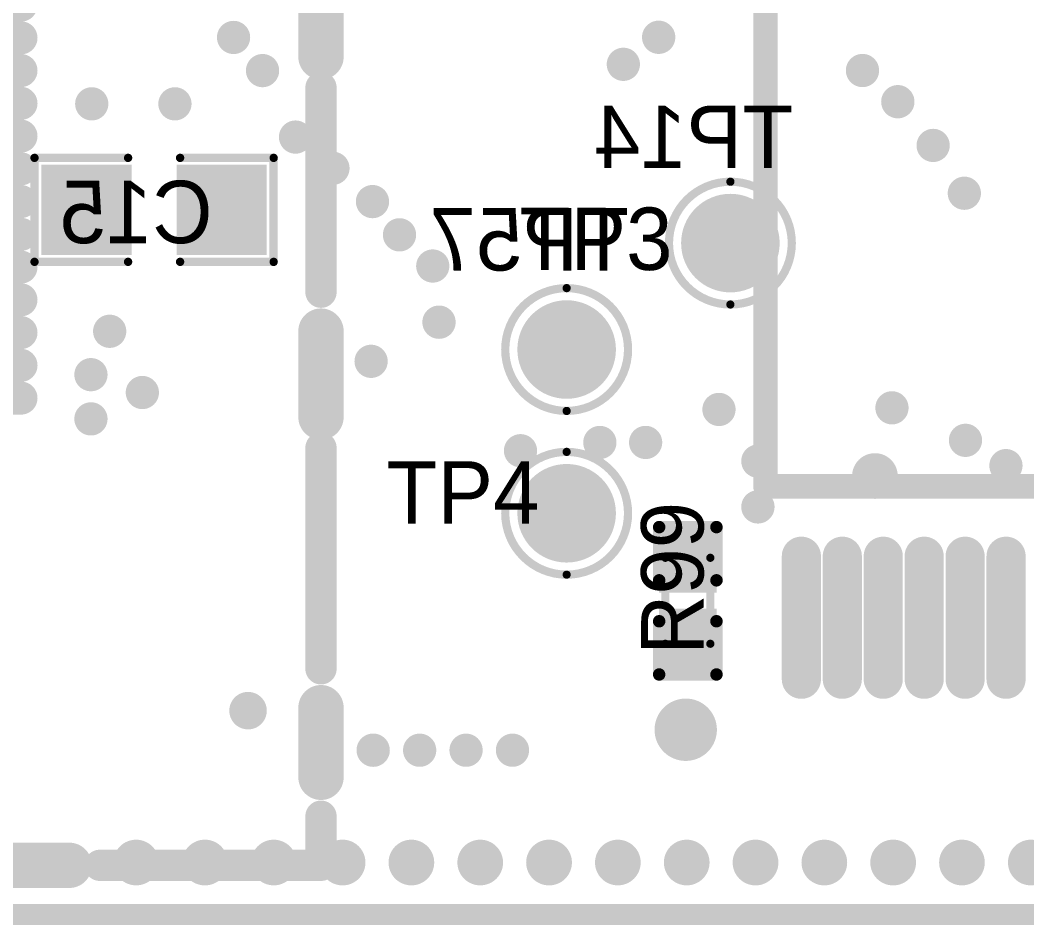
# Model space of a CAD drawing. Extents: x 722 to 1072, y 754 to 1061.
# Drawn here: x 769.99 to 782.28, y 1012.47 to 1023.52 of the extents above; entities that cross this region are included whole.
import ezdxf

# ---------------------------------------------------------------- set-up
doc = ezdxf.new("R2010")
doc.units = 0
doc.layers.get('0').update_dxf_attribs({"linetype": 'CONTINUOUS'})
for name, color, linetype in [('BOTTOMOVERLAY', 54, 'CONTINUOUS'), ('BOTTOMPASTE', 16, 'CONTINUOUS'), ('BOTTOMSOLDER', 6, 'CONTINUOUS'), ('KEEPOUTLAYER', 6, 'CONTINUOUS'), ('MECHANICAL13', 56, 'CONTINUOUS'), ('MULTILAYER', 9, 'CONTINUOUS'), ('TOPOVERLAY', 2, 'CONTINUOUS'), ('TOPPASTE', 8, 'CONTINUOUS'), ('TOPSOLDER', 216, 'CONTINUOUS'), ('VIAHOLELAYER', 16, 'CONTINUOUS')]:
    doc.layers.add(name, color=color, linetype=linetype)

# ---------------------------------------------------------------- blocks, each defined once
blk = doc.blocks.new('TESTPOINT1_B_2')
at = {"layer": 'BOTTOMOVERLAY'}
for points, const_width in [([(0.75, 0, 1), (-0.75, 0, 1)], 0.1), ([(-0.775, 0, 1), (-0.725, 0, 1)], 0.05), ([(0.725, 0, 1), (0.775, 0, 1)], 0.05)]:
    blk.add_lwpolyline(points, format="xyb", close=True, dxfattribs=dict(at, const_width=const_width))
at = {"layer": 'BOTTOMPASTE', "const_width": 0.5}
blk.add_lwpolyline([(-0.25, 0, 1), (0.25, 0, 1)], format="xyb", close=True, dxfattribs=at)
at = {"layer": 'BOTTOMSOLDER', "const_width": 0.602}
blk.add_lwpolyline([(-0.301, 0, 1), (0.301, 0, 1)], format="xyb", close=True, dxfattribs=at)
blk = doc.blocks.new('C_0603_B_107')
at = {"layer": 'BOTTOMOVERLAY', "const_width": 0.102}
for points in [[(-1.46, -0.635), (-1.46, 0.635)], [(-1.46, 0.635), (-0.318, 0.635)], [(0.318, 0.635), (1.46, 0.635)], [(1.46, -0.635), (1.46, 0.635)], [(-1.46, -0.635), (-0.318, -0.635)], [(0.318, -0.635), (1.46, -0.635)]]:
    blk.add_lwpolyline(points, dxfattribs=at)
at = {"layer": 'BOTTOMOVERLAY', "const_width": 0.0508}
for points in [[(-1.486, 0.635, 1), (-1.435, 0.635, 1)], [(-1.486, 0.635, 1), (-1.435, 0.635, 1)], [(-0.343, 0.635, 1), (-0.292, 0.635, 1)], [(0.292, 0.635, 1), (0.343, 0.635, 1)], [(1.435, 0.635, 1), (1.486, 0.635, 1)], [(1.435, 0.635, 1), (1.486, 0.635, 1)], [(-1.486, -0.635, 1), (-1.435, -0.635, 1)], [(-1.486, -0.635, 1), (-1.435, -0.635, 1)], [(-0.343, -0.635, 1), (-0.292, -0.635, 1)], [(0.292, -0.635, 1), (0.343, -0.635, 1)], [(1.435, -0.635, 1), (1.486, -0.635, 1)], [(1.435, -0.635, 1), (1.486, -0.635, 1)]]:
    blk.add_lwpolyline(points, format="xyb", close=True, dxfattribs=at)
at = {"layer": 'BOTTOMPASTE'}
for points in [[(-1.275, -0.45), (-0.376, -0.45), (-1.275, 0.45), (-0.376, 0.45)], [(0.376, -0.45), (1.275, -0.45), (0.376, 0.45), (1.275, 0.45)]]:
    blk.add_solid(points, dxfattribs=at)
at = {"layer": 'BOTTOMSOLDER'}
for points in [[(-1.377, -0.552), (-0.274, -0.552), (-1.377, 0.552), (-0.274, 0.552)], [(0.274, -0.552), (1.377, -0.552), (0.274, 0.552), (1.377, 0.552)]]:
    blk.add_solid(points, dxfattribs=at)
blk = doc.blocks.new('R_0402_269')
at = {"layer": 'MECHANICAL13', "const_width": 0.1}
for points in [[(0.525, 0.275), (-0.525, 0.275)], [(-0.525, -0.275), (-0.525, 0.275)], [(0.525, -0.275), (0.525, 0.275)], [(0.525, -0.275), (-0.525, -0.275)]]:
    blk.add_lwpolyline(points, dxfattribs=at)
at = {"layer": 'MECHANICAL13', "const_width": 0.05}
for points in [[(-0.55, 0.275, 1), (-0.5, 0.275, 1)], [(-0.55, 0.275, 1), (-0.5, 0.275, 1)], [(0.5, 0.275, 1), (0.55, 0.275, 1)], [(0.5, 0.275, 1), (0.55, 0.275, 1)], [(-0.55, -0.275, 1), (-0.5, -0.275, 1)], [(-0.55, -0.275, 1), (-0.5, -0.275, 1)], [(0.5, -0.275, 1), (0.55, -0.275, 1)], [(0.5, -0.275, 1), (0.55, -0.275, 1)]]:
    blk.add_lwpolyline(points, format="xyb", close=True, dxfattribs=at)
at = {"layer": 'TOPOVERLAY', "const_width": 0.152}
for points in [[(-0.25, 0.35), (-0.9, 0.35)], [(-0.9, -0.35), (-0.9, 0.35)], [(0.9, 0.35), (0.25, 0.35)], [(0.9, -0.35), (0.9, 0.35)], [(-0.25, -0.35), (-0.9, -0.35)], [(0.9, -0.35), (0.25, -0.35)]]:
    blk.add_lwpolyline(points, dxfattribs=at)
at = {"layer": 'TOPOVERLAY', "const_width": 0.0762}
for points in [[(-0.938, 0.35, 1), (-0.862, 0.35, 1)], [(-0.938, 0.35, 1), (-0.862, 0.35, 1)], [(-0.288, 0.35, 1), (-0.212, 0.35, 1)], [(0.212, 0.35, 1), (0.288, 0.35, 1)], [(0.862, 0.35, 1), (0.938, 0.35, 1)], [(0.862, 0.35, 1), (0.938, 0.35, 1)], [(-0.938, -0.35, 1), (-0.862, -0.35, 1)], [(-0.938, -0.35, 1), (-0.862, -0.35, 1)], [(-0.288, -0.35, 1), (-0.212, -0.35, 1)], [(0.212, -0.35, 1), (0.288, -0.35, 1)], [(0.862, -0.35, 1), (0.938, -0.35, 1)], [(0.862, -0.35, 1), (0.938, -0.35, 1)]]:
    blk.add_lwpolyline(points, format="xyb", close=True, dxfattribs=at)
at = {"layer": 'TOPPASTE'}
for points in [[(-0.2, -0.25), (-0.2, 0.25), (-0.8, -0.25), (-0.8, 0.25)], [(0.8, -0.25), (0.8, 0.25), (0.2, -0.25), (0.2, 0.25)]]:
    blk.add_solid(points, dxfattribs=at)
at = {"layer": 'TOPSOLDER'}
for points in [[(-0.098, -0.352), (-0.098, 0.352), (-0.902, -0.352), (-0.902, 0.352)], [(0.902, -0.352), (0.902, 0.352), (0.098, -0.352), (0.098, 0.352)]]:
    blk.add_solid(points, dxfattribs=at)
blk = doc.blocks.new('TQFP177P0_4_282')
at = {"layer": 'TOPPASTE', "const_width": 0.2}
for points in [[(4.2, 11.5), (4.2, 10.05)], [(4.6, 11.5), (4.6, 10.05)], [(5, 11.5), (5, 10.05)], [(5.4, 11.5), (5.4, 10.05)], [(5.8, 11.5), (5.8, 10.05)], [(6.2, 11.5), (6.2, 10.05)], [(6.6, 11.5), (6.6, 10.05)], [(7, 11.5), (7, 10.05)], [(7.4, 11.5), (7.4, 10.05)], [(7.8, 11.5), (7.8, 10.05)], [(8.2, 11.5), (8.2, 10.05)], [(8.6, 11.5), (8.6, 10.05)]]:
    blk.add_lwpolyline(points, dxfattribs=at)
at = {"layer": 'TOPPASTE', "const_width": 0.0999}
for points in [[(4.15, 11.5, 1), (4.25, 11.5, 1)], [(4.55, 11.5, 1), (4.65, 11.5, 1)], [(4.95, 11.5, 1), (5.05, 11.5, 1)], [(5.35, 11.5, 1), (5.45, 11.5, 1)], [(5.75, 11.5, 1), (5.85, 11.5, 1)], [(6.15, 11.5, 1), (6.25, 11.5, 1)], [(6.55, 11.5, 1), (6.65, 11.5, 1)], [(6.95, 11.5, 1), (7.05, 11.5, 1)], [(7.35, 11.5, 1), (7.45, 11.5, 1)], [(7.75, 11.5, 1), (7.85, 11.5, 1)], [(8.15, 11.5, 1), (8.25, 11.5, 1)], [(8.55, 11.5, 1), (8.65, 11.5, 1)]]:
    blk.add_lwpolyline(points, format="xyb", close=True, dxfattribs=at)
at = {"layer": 'TOPSOLDER', "const_width": 0.403}
for points in [[(3.8, 11.5), (3.8, 10.05)], [(4.2, 11.5), (4.2, 10.05)], [(4.6, 11.5), (4.6, 10.05)], [(5, 11.5), (5, 10.05)], [(5.4, 11.5), (5.4, 10.05)], [(5.8, 11.5), (5.8, 10.05)], [(6.2, 11.5), (6.2, 10.05)], [(6.6, 11.5), (6.6, 10.05)], [(7, 11.5), (7, 10.05)], [(7.4, 11.5), (7.4, 10.05)], [(7.8, 11.5), (7.8, 10.05)], [(8.2, 11.5), (8.2, 10.05)], [(8.6, 11.5), (8.6, 10.05)]]:
    blk.add_lwpolyline(points, dxfattribs=at)
at = {"layer": 'TOPSOLDER', "const_width": 0.202}
for points in [[(3.699, 11.5, 1), (3.901, 11.5, 1)], [(4.099, 11.5, 1), (4.301, 11.5, 1)], [(4.499, 11.5, 1), (4.701, 11.5, 1)], [(4.899, 11.5, 1), (5.101, 11.5, 1)], [(5.299, 11.5, 1), (5.501, 11.5, 1)], [(5.699, 11.5, 1), (5.901, 11.5, 1)], [(6.099, 11.5, 1), (6.301, 11.5, 1)], [(6.499, 11.5, 1), (6.701, 11.5, 1)], [(6.899, 11.5, 1), (7.101, 11.5, 1)], [(7.299, 11.5, 1), (7.501, 11.5, 1)], [(7.699, 11.5, 1), (7.901, 11.5, 1)], [(8.099, 11.5, 1), (8.301, 11.5, 1)], [(8.499, 11.5, 1), (8.701, 11.5, 1)]]:
    blk.add_lwpolyline(points, format="xyb", close=True, dxfattribs=at)
blk = doc.blocks.new('SSOP48_286')
at = {"layer": 'TOPOVERLAY', "const_width": 0.3}
for points in [[(18.796, -11.938), (18.796, 0.254)], [(18.796, -11.938), (1.524, -11.938)]]:
    blk.add_lwpolyline(points, dxfattribs=at)
at = {"layer": 'TOPOVERLAY', "const_width": 0.15}
blk.add_lwpolyline([(18.721, -11.938, 1), (18.871, -11.938, 1)], format="xyb", close=True, dxfattribs=at)
blk.add_lwpolyline([(18.721, -11.938, 1), (18.871, -11.938, 1)], format="xyb", close=True, dxfattribs=at)
at = {"layer": 'TOPPASTE', "const_width": 0.275}
for points in [[(21.151, -9), (19.649, -9)], [(21.151, -9.5), (19.649, -9.5)], [(21.151, -10), (19.649, -10)], [(21.151, -10.5), (19.649, -10.5)], [(21.151, -11), (19.649, -11)], [(21.151, -11.5), (19.649, -11.5)]]:
    blk.add_lwpolyline(points, dxfattribs=at)
at = {"layer": 'TOPPASTE', "const_width": 0.138}
for points in [[(19.58, -9, 1), (19.717, -9, 1)], [(21.083, -9, 1), (21.22, -9, 1)], [(19.58, -9.5, 1), (19.717, -9.5, 1)], [(21.083, -9.5, 1), (21.22, -9.5, 1)], [(19.58, -10, 1), (19.717, -10, 1)], [(21.083, -10, 1), (21.22, -10, 1)], [(19.58, -10.5, 1), (19.717, -10.5, 1)], [(21.083, -10.5, 1), (21.22, -10.5, 1)], [(19.58, -11, 1), (19.717, -11, 1)], [(21.083, -11, 1), (21.22, -11, 1)], [(19.58, -11.5, 1), (19.717, -11.5, 1)], [(21.083, -11.5, 1), (21.22, -11.5, 1)]]:
    blk.add_lwpolyline(points, format="xyb", close=True, dxfattribs=at)
at = {"layer": 'TOPSOLDER', "const_width": 0.478}
for points in [[(21.151, -9), (19.649, -9)], [(21.151, -9.5), (19.649, -9.5)], [(21.151, -10), (19.649, -10)], [(21.151, -10.5), (19.649, -10.5)], [(21.151, -11), (19.649, -11)], [(21.151, -11.5), (19.649, -11.5)]]:
    blk.add_lwpolyline(points, dxfattribs=at)
at = {"layer": 'TOPSOLDER', "const_width": 0.239}
for points in [[(19.529, -9, 1), (19.768, -9, 1)], [(21.032, -9, 1), (21.271, -9, 1)], [(19.529, -9.5, 1), (19.768, -9.5, 1)], [(21.032, -9.5, 1), (21.271, -9.5, 1)], [(19.529, -10, 1), (19.768, -10, 1)], [(21.032, -10, 1), (21.271, -10, 1)], [(19.529, -10.5, 1), (19.768, -10.5, 1)], [(21.032, -10.5, 1), (21.271, -10.5, 1)], [(19.529, -11, 1), (19.768, -11, 1)], [(21.032, -11, 1), (21.271, -11, 1)], [(19.529, -11.5, 1), (19.768, -11.5, 1)], [(21.032, -11.5, 1), (21.271, -11.5, 1)]]:
    blk.add_lwpolyline(points, format="xyb", close=True, dxfattribs=at)
blk = doc.blocks.new('TESTPOINT1_325')
at = {"layer": 'TOPOVERLAY'}
for points, const_width in [([(0.75, 0, 1), (-0.75, 0, 1)], 0.1), ([(-0.775, 0, 1), (-0.725, 0, 1)], 0.05), ([(0.725, 0, 1), (0.775, 0, 1)], 0.05)]:
    blk.add_lwpolyline(points, format="xyb", close=True, dxfattribs=dict(at, const_width=const_width))
at = {"layer": 'TOPPASTE', "const_width": 0.5}
blk.add_lwpolyline([(-0.25, 0, 1), (0.25, 0, 1)], format="xyb", close=True, dxfattribs=at)
at = {"layer": 'TOPSOLDER', "const_width": 0.602}
blk.add_lwpolyline([(-0.301, 0, 1), (0.301, 0, 1)], format="xyb", close=True, dxfattribs=at)
blk = doc.blocks.new('TESTPOINT1_326')
at = {"layer": 'TOPOVERLAY'}
for points, const_width in [([(0.75, 0, 1), (-0.75, 0, 1)], 0.1), ([(-0.775, 0, 1), (-0.725, 0, 1)], 0.05), ([(0.725, 0, 1), (0.775, 0, 1)], 0.05)]:
    blk.add_lwpolyline(points, format="xyb", close=True, dxfattribs=dict(at, const_width=const_width))
at = {"layer": 'TOPPASTE', "const_width": 0.5}
blk.add_lwpolyline([(-0.25, 0, 1), (0.25, 0, 1)], format="xyb", close=True, dxfattribs=at)
at = {"layer": 'TOPSOLDER', "const_width": 0.602}
blk.add_lwpolyline([(-0.301, 0, 1), (0.301, 0, 1)], format="xyb", close=True, dxfattribs=at)
blk = doc.blocks.new('TESTPOINT2_B_336')
at = {"layer": 'BOTTOMOVERLAY'}
for points, const_width in [([(0.75, 0, 1), (-0.75, 0, 1)], 0.1), ([(-0.775, 0, 1), (-0.725, 0, 1)], 0.05), ([(0.725, 0, 1), (0.775, 0, 1)], 0.05)]:
    blk.add_lwpolyline(points, format="xyb", close=True, dxfattribs=dict(at, const_width=const_width))
at = {"layer": 'BOTTOMPASTE', "const_width": 0.5}
blk.add_lwpolyline([(-0.25, 0, 1), (0.25, 0, 1)], format="xyb", close=True, dxfattribs=at)
at = {"layer": 'BOTTOMSOLDER', "const_width": 0.602}
blk.add_lwpolyline([(-0.301, 0, 1), (0.301, 0, 1)], format="xyb", close=True, dxfattribs=at)

msp = doc.modelspace()

# ---------------------------------------------------------------- linework, layer by layer
at = {"layer": 'KEEPOUTLAYER', "const_width": 0.254}
msp.add_lwpolyline([(726.163, 1012.599), (790.363, 1012.599)], dxfattribs=at)
at = {"layer": 'MULTILAYER'}
for points, const_width in [([(772.493, 1023.311, 1), (772.696, 1023.311, 1)], 0.203), ([(777.685, 1023.313, 1), (777.889, 1023.313, 1)], 0.203), ([(772.847, 1022.906, 1), (773.05, 1022.906, 1)], 0.203), ([(777.254, 1022.983, 1), (777.457, 1022.983, 1)], 0.203), ([(780.175, 1022.907, 1), (780.378, 1022.907, 1)], 0.203), ([(770.761, 1022.5, 1), (770.964, 1022.5, 1)], 0.203), ([(771.777, 1022.5, 1), (771.98, 1022.5, 1)], 0.203), ([(780.606, 1022.526, 1), (780.81, 1022.526, 1)], 0.203), ([(773.25, 1022.094, 1), (773.453, 1022.094, 1)], 0.203), ([(781.038, 1021.992, 1), (781.241, 1021.992, 1)], 0.203), ([(773.707, 1021.713, 1), (773.91, 1021.713, 1)], 0.203), ([(781.419, 1021.408, 1), (781.622, 1021.408, 1)], 0.203), ([(774.19, 1021.306, 1), (774.393, 1021.306, 1)], 0.203), ([(774.52, 1020.9, 1), (774.723, 1020.9, 1)], 0.203), ([(774.926, 1020.519, 1), (775.129, 1020.519, 1)], 0.203), ([(775.002, 1019.833, 1), (775.206, 1019.833, 1)], 0.203), ([(770.98, 1019.722, 1), (771.183, 1019.722, 1)], 0.203), ([(774.173, 1019.355, 1), (774.376, 1019.355, 1)], 0.203), ([(770.751, 1019.192, 1), (770.954, 1019.192, 1)], 0.203), ([(771.379, 1018.974, 1), (771.582, 1018.974, 1)], 0.203), ([(778.422, 1018.767, 1), (778.625, 1018.767, 1)], 0.203), ([(780.535, 1018.787, 1), (780.738, 1018.787, 1)], 0.203), ([(770.751, 1018.652, 1), (770.954, 1018.652, 1)], 0.203), ([(776.967, 1018.364, 1), (777.17, 1018.364, 1)], 0.203), ([(777.526, 1018.364, 1), (777.729, 1018.364, 1)], 0.203), ([(781.433, 1018.39, 1), (781.636, 1018.39, 1)], 0.203), ([(775.998, 1018.263, 1), (776.201, 1018.263, 1)], 0.203), ([(778.897, 1018.136, 1), (779.101, 1018.136, 1)], 0.203), ([(781.927, 1018.081, 1), (782.13, 1018.081, 1)], 0.203), ([(780.289, 1017.954, 1), (780.568, 1017.954, 1)], 0.279), ([(778.897, 1017.577, 1), (779.101, 1017.577, 1)], 0.203), ([(772.657, 1015.088, 1), (772.886, 1015.088, 1)], 0.229), ([(777.927, 1014.855, 1), (778.308, 1014.855, 1)], 0.381), ([(774.198, 1014.605, 1), (774.402, 1014.605, 1)], 0.203), ([(774.766, 1014.605, 1), (774.969, 1014.605, 1)], 0.203), ([(775.333, 1014.605, 1), (775.536, 1014.605, 1)], 0.203), ([(775.9, 1014.605, 1), (776.103, 1014.605, 1)], 0.203), ([(771.265, 1013.233, 1), (771.544, 1013.233, 1)], 0.279), ([(772.105, 1013.233, 1), (772.385, 1013.233, 1)], 0.279), ([(772.946, 1013.233, 1), (773.225, 1013.233, 1)], 0.279), ([(773.786, 1013.233, 1), (774.066, 1013.233, 1)], 0.279), ([(774.627, 1013.233, 1), (774.906, 1013.233, 1)], 0.279), ([(775.468, 1013.233, 1), (775.747, 1013.233, 1)], 0.279), ([(776.308, 1013.233, 1), (776.588, 1013.233, 1)], 0.279), ([(777.149, 1013.233, 1), (777.428, 1013.233, 1)], 0.279), ([(777.99, 1013.233, 1), (778.269, 1013.233, 1)], 0.279), ([(778.83, 1013.233, 1), (779.11, 1013.233, 1)], 0.279), ([(779.671, 1013.233, 1), (779.95, 1013.233, 1)], 0.279), ([(780.511, 1013.233, 1), (780.791, 1013.233, 1)], 0.279), ([(781.352, 1013.233, 1), (781.631, 1013.233, 1)], 0.279), ([(782.193, 1013.233, 1), (782.472, 1013.233, 1)], 0.279)]:
    msp.add_lwpolyline(points, format="xyb", close=True, dxfattribs=dict(at, const_width=const_width))
at = {"layer": 'TOPOVERLAY', "const_width": 0.381}
for points in [[(773.663, 1020.199), (773.663, 1022.699)], [(773.663, 1015.599), (773.663, 1018.299)], [(773.663, 1013.199), (773.663, 1013.799)], [(770.963, 1013.199), (773.663, 1013.199)]]:
    msp.add_lwpolyline(points, dxfattribs=at)
at = {"layer": 'TOPOVERLAY', "const_width": 0.191}
for points in [[(773.567, 1022.699, 1), (773.758, 1022.699, 1)], [(773.567, 1020.199, 1), (773.758, 1020.199, 1)], [(773.567, 1018.299, 1), (773.758, 1018.299, 1)], [(773.567, 1015.599, 1), (773.758, 1015.599, 1)], [(773.567, 1013.799, 1), (773.758, 1013.799, 1)], [(770.867, 1013.199, 1), (771.058, 1013.199, 1)], [(773.567, 1013.199, 1), (773.758, 1013.199, 1)], [(773.567, 1013.199, 1), (773.758, 1013.199, 1)]]:
    msp.add_lwpolyline(points, format="xyb", close=True, dxfattribs=at)
at = {"layer": 'TOPPASTE', "const_width": 0.35}
for points in [[(773.663, 1024.724), (773.663, 1023.074)], [(773.663, 1019.724), (773.663, 1018.674)], [(773.663, 1015.124), (773.663, 1014.274)], [(770.588, 1013.199), (767.938, 1013.199)]]:
    msp.add_lwpolyline(points, dxfattribs=at)
at = {"layer": 'TOPPASTE', "const_width": 0.175}
for points in [[(773.575, 1023.074, 1), (773.75, 1023.074, 1)], [(773.575, 1019.724, 1), (773.75, 1019.724, 1)], [(773.575, 1018.674, 1), (773.75, 1018.674, 1)], [(773.575, 1015.124, 1), (773.75, 1015.124, 1)], [(773.575, 1014.274, 1), (773.75, 1014.274, 1)], [(770.5, 1013.199, 1), (770.675, 1013.199, 1)]]:
    msp.add_lwpolyline(points, format="xyb", close=True, dxfattribs=at)
at = {"layer": 'TOPSOLDER', "const_width": 0.553}
for points in [[(773.663, 1024.724), (773.663, 1023.074)], [(773.663, 1019.724), (773.663, 1018.674)], [(773.663, 1015.124), (773.663, 1014.274)], [(770.588, 1013.199), (767.938, 1013.199)]]:
    msp.add_lwpolyline(points, dxfattribs=at)
at = {"layer": 'TOPSOLDER', "const_width": 0.277}
for points in [[(773.524, 1023.074, 1), (773.801, 1023.074, 1)], [(773.524, 1019.724, 1), (773.801, 1019.724, 1)], [(773.524, 1018.674, 1), (773.801, 1018.674, 1)], [(773.524, 1015.124, 1), (773.801, 1015.124, 1)], [(773.524, 1014.274, 1), (773.801, 1014.274, 1)], [(770.449, 1013.199, 1), (770.726, 1013.199, 1)]]:
    msp.add_lwpolyline(points, format="xyb", close=True, dxfattribs=at)
at = {"layer": 'VIAHOLELAYER'}
for points, const_width in [([(772.544, 1023.311, 1), (772.645, 1023.311, 1)], 0.102), ([(777.736, 1023.313, 1), (777.838, 1023.313, 1)], 0.102), ([(777.304, 1022.983, 1), (777.406, 1022.983, 1)], 0.102), ([(772.898, 1022.906, 1), (772.999, 1022.906, 1)], 0.102), ([(780.225, 1022.907, 1), (780.327, 1022.907, 1)], 0.102), ([(770.811, 1022.5, 1), (770.913, 1022.5, 1)], 0.102), ([(771.827, 1022.5, 1), (771.929, 1022.5, 1)], 0.102), ([(780.657, 1022.526, 1), (780.759, 1022.526, 1)], 0.102), ([(773.301, 1022.094, 1), (773.402, 1022.094, 1)], 0.102), ([(781.089, 1021.992, 1), (781.191, 1021.992, 1)], 0.102), ([(773.758, 1021.713, 1), (773.859, 1021.713, 1)], 0.102), ([(781.47, 1021.408, 1), (781.572, 1021.408, 1)], 0.102), ([(774.24, 1021.306, 1), (774.342, 1021.306, 1)], 0.102), ([(774.571, 1020.9, 1), (774.672, 1020.9, 1)], 0.102), ([(774.977, 1020.519, 1), (775.079, 1020.519, 1)], 0.102), ([(775.053, 1019.833, 1), (775.155, 1019.833, 1)], 0.102), ([(771.031, 1019.722, 1), (771.132, 1019.722, 1)], 0.102), ([(774.224, 1019.355, 1), (774.325, 1019.355, 1)], 0.102), ([(770.802, 1019.192, 1), (770.904, 1019.192, 1)], 0.102), ([(771.43, 1018.974, 1), (771.531, 1018.974, 1)], 0.102), ([(780.586, 1018.787, 1), (780.687, 1018.787, 1)], 0.102), ([(778.473, 1018.767, 1), (778.574, 1018.767, 1)], 0.102), ([(770.802, 1018.652, 1), (770.904, 1018.652, 1)], 0.102), ([(777.018, 1018.364, 1), (777.119, 1018.364, 1)], 0.102), ([(777.577, 1018.364, 1), (777.678, 1018.364, 1)], 0.102), ([(781.484, 1018.39, 1), (781.586, 1018.39, 1)], 0.102), ([(776.048, 1018.263, 1), (776.15, 1018.263, 1)], 0.102), ([(778.948, 1018.136, 1), (779.05, 1018.136, 1)], 0.102), ([(781.978, 1018.081, 1), (782.08, 1018.081, 1)], 0.102), ([(780.352, 1017.954, 1), (780.505, 1017.954, 1)], 0.152), ([(778.948, 1017.577, 1), (779.05, 1017.577, 1)], 0.102), ([(772.708, 1015.088, 1), (772.835, 1015.088, 1)], 0.127), ([(778.003, 1014.855, 1), (778.231, 1014.855, 1)], 0.229), ([(774.249, 1014.605, 1), (774.351, 1014.605, 1)], 0.102), ([(774.816, 1014.605, 1), (774.918, 1014.605, 1)], 0.102), ([(775.384, 1014.605, 1), (775.485, 1014.605, 1)], 0.102), ([(775.951, 1014.605, 1), (776.053, 1014.605, 1)], 0.102), ([(771.328, 1013.233, 1), (771.481, 1013.233, 1)], 0.152), ([(772.169, 1013.233, 1), (772.321, 1013.233, 1)], 0.152), ([(773.009, 1013.233, 1), (773.162, 1013.233, 1)], 0.152), ([(773.85, 1013.233, 1), (774.002, 1013.233, 1)], 0.152), ([(774.691, 1013.233, 1), (774.843, 1013.233, 1)], 0.152), ([(775.531, 1013.233, 1), (775.684, 1013.233, 1)], 0.152), ([(776.372, 1013.233, 1), (776.524, 1013.233, 1)], 0.152), ([(777.212, 1013.233, 1), (777.365, 1013.233, 1)], 0.152), ([(778.053, 1013.233, 1), (778.205, 1013.233, 1)], 0.152), ([(778.894, 1013.233, 1), (779.046, 1013.233, 1)], 0.152), ([(779.734, 1013.233, 1), (779.887, 1013.233, 1)], 0.152), ([(780.575, 1013.233, 1), (780.727, 1013.233, 1)], 0.152), ([(781.416, 1013.233, 1), (781.568, 1013.233, 1)], 0.152), ([(782.256, 1013.233, 1), (782.409, 1013.233, 1)], 0.152)]:
    msp.add_lwpolyline(points, format="xyb", close=True, dxfattribs=dict(at, const_width=const_width))

# ---------------------------------------------------------------- block references
for name, p, rotation in [('TQFP177P0_4_282', (758.498, 1027.506), 270), ('SSOP48_286', (791.03, 1036.623), 270), ('TESTPOINT2_B_336', (778.663, 1020.799), 270), ('TESTPOINT1_B_2', (776.663, 1019.499), 270), ('TESTPOINT1_325', (776.663, 1019.499), 90), ('TESTPOINT1_326', (776.663, 1017.499), 90), ('R_0402_269', (778.143, 1016.43), 270)]:
    msp.add_blockref(name, p, dxfattribs=dict(rotation=rotation))
msp.add_blockref('C_0603_B_107', (771.624, 1021.205))

# ---------------------------------------------------------------- texts
at = {"layer": 'BOTTOMOVERLAY', "text_generation_flag": 2}
for s, p in [('TP14', (779.431, 1021.717)), ('C15', (772.34, 1020.798)), ('TP57', (777.425, 1020.464))]:
    msp.add_text(s, height=0.762, dxfattribs=at).set_placement(p)
at = {"layer": 'TOPOVERLAY'}
for s, p in [('TP3', (776.087, 1020.471)), ('TP4', (774.461, 1017.372))]:
    msp.add_text(s, height=0.762, dxfattribs=at).set_placement(p)
msp.add_text('R99', height=0.762, rotation=90, dxfattribs=at).set_placement((778.335, 1015.769))

doc.saveas('drawing.dxf')
